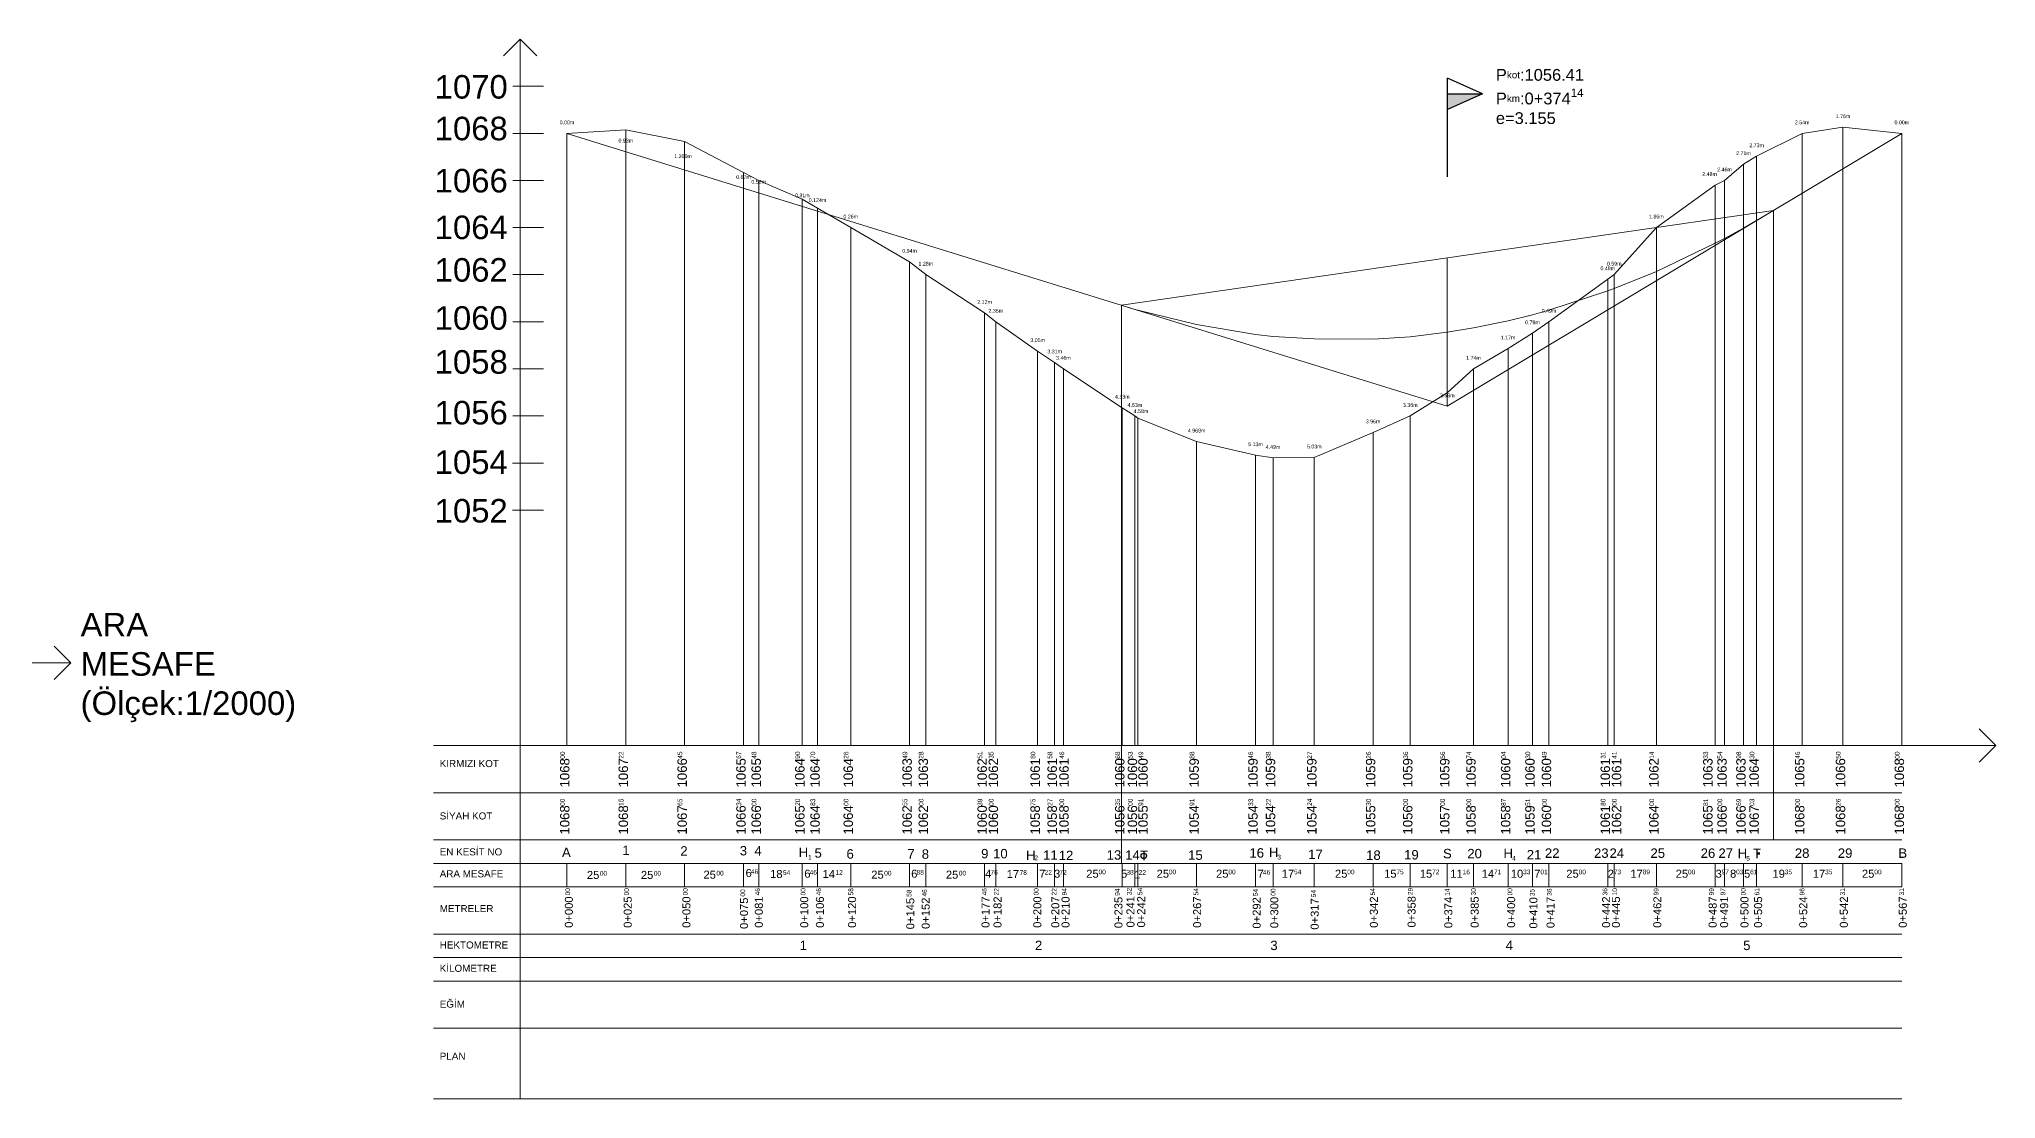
# Model space of a CAD drawing. Header units: millimetres. Extents: x 19067981 to 38137102, y 2652003 to 2652615.
# Drawn here: x 19068325.88 to 19068367.45, y 2652318.08 to 2652340.58 of the extents above; entities that cross this region are included whole.
import ezdxf

# ---------------------------------------------------------------- set-up
doc = ezdxf.new("R2010")
doc.units = ezdxf.units.MM
for name, color, linetype in [('boykesit', 7, 'Continuous'), ('dever', 130, 'Continuous'), ('düşey kurp', 92, 'Continuous')]:
    doc.layers.add(name, color=color, linetype=linetype)
doc.styles.get("Standard").update_dxf_attribs({"font": 'arial.ttf'})

msp = doc.modelspace()

# ---------------------------------------------------------------- hatches: boundary and pattern name
at = {"layer": 'boykesit'}
msp.add_hatch(color=3, dxfattribs=at).paths.add_polyline_path([(19068355.798, 2652339.417), (19068355.798, 2652339.086), (19068356.545, 2652339.417)])

# ---------------------------------------------------------------- linework, layer by layer
for p, q in [((19068355.798, 2652339.417), (19068355.798, 2652339.748)), ((19068356.545, 2652339.417), (19068355.798, 2652339.748)), ((19068355.798, 2652337.653), (19068355.798, 2652339.417)), ((19068355.798, 2652339.417), (19068356.545, 2652339.417)), ((19068356.545, 2652339.417), (19068355.798, 2652339.086))]:
    msp.add_line(p, q, dxfattribs=at)
at = {"layer": 'dever', "color": 5, "lineweight": 0, "ltscale": 0.2}
for p, q in [((19068337.091, 2652338.576), (19068338.341, 2652338.653)), ((19068338.341, 2652325.576), (19068338.341, 2652338.653)), ((19068362.365, 2652338.09), (19068363.333, 2652338.576)), ((19068363.333, 2652338.576), (19068364.2, 2652338.705)), ((19068363.333, 2652325.576), (19068363.333, 2652338.576)), ((19068364.2, 2652325.576), (19068364.2, 2652338.705)), ((19068364.2, 2652338.705), (19068365.45, 2652338.576)), ((19068365.45, 2652325.576), (19068365.45, 2652338.576)), ((19068361.683, 2652337.576), (19068362.085, 2652337.921)), ((19068362.085, 2652337.921), (19068362.365, 2652338.09)), ((19068362.085, 2652325.576), (19068362.085, 2652337.921)), ((19068362.365, 2652325.576), (19068362.365, 2652338.09)), ((19068362.365, 2652338.09), (19068362.365, 2652338.09)), ((19068361.485, 2652337.479), (19068361.683, 2652337.576)), ((19068361.683, 2652325.576), (19068361.683, 2652337.576)), ((19068360.235, 2652336.576), (19068361.485, 2652337.479)), ((19068361.485, 2652325.576), (19068361.485, 2652337.479)), ((19068359.34, 2652335.576), (19068360.235, 2652336.576)), ((19068360.235, 2652325.576), (19068360.235, 2652336.576)), ((19068357.953, 2652334.576), (19068359.203, 2652335.477)), ((19068359.203, 2652335.477), (19068359.34, 2652335.576)), ((19068359.203, 2652325.576), (19068359.203, 2652335.477)), ((19068359.34, 2652325.576), (19068359.34, 2652335.576)), ((19068357.086, 2652334.009), (19068357.603, 2652334.33)), ((19068357.603, 2652334.33), (19068357.953, 2652334.576)), ((19068357.603, 2652325.576), (19068357.603, 2652334.33)), ((19068357.953, 2652334.576), (19068357.953, 2652325.576)), ((19068356.35, 2652333.576), (19068357.086, 2652334.009)), ((19068357.086, 2652325.576), (19068357.086, 2652334.009)), ((19068355.792, 2652333.068), (19068356.35, 2652333.576)), ((19068356.35, 2652325.576), (19068356.35, 2652333.576)), ((19068355.006, 2652332.576), (19068355.792, 2652333.068)), ((19068355.792, 2652332.781), (19068355.792, 2652333.068)), ((19068349.157, 2652332.576), (19068349.218, 2652332.529)), ((19068349.218, 2652332.529), (19068350.468, 2652332.032)), ((19068354.218, 2652332.226), (19068355.006, 2652332.576)), ((19068355.006, 2652325.576), (19068355.006, 2652332.576))]:
    msp.add_line(p, q, dxfattribs=at)
at = {"layer": 'dever', "color": 1, "lineweight": 0, "ltscale": 0.2}
for p in [(19068337.091, 2652338.576), (19068365.45, 2652338.576)]:
    msp.add_line(p, (19068355.792, 2652332.781), dxfattribs=at)
at = {"layer": 'düşey kurp', "color": 3, "lineweight": 0, "ltscale": 0.2}
for p, q in [((19068336.096, 2652340.576), (19068335.743, 2652340.222)), ((19068336.096, 2652340.576), (19068336.45, 2652340.222)), ((19068336.096, 2652339.576), (19068336.596, 2652339.576)), ((19068336.096, 2652338.576), (19068336.596, 2652338.576)), ((19068336.096, 2652337.576), (19068336.596, 2652337.576)), ((19068336.096, 2652336.576), (19068336.596, 2652336.576)), ((19068336.096, 2652335.576), (19068336.596, 2652335.576)), ((19068336.096, 2652334.576), (19068336.596, 2652334.576)), ((19068336.096, 2652333.576), (19068336.596, 2652333.576)), ((19068336.096, 2652332.576), (19068336.596, 2652332.576)), ((19068336.096, 2652331.576), (19068336.596, 2652331.576)), ((19068336.096, 2652330.576), (19068336.596, 2652330.576)), ((19068326.551, 2652327.337), (19068326.198, 2652327.69)), ((19068326.551, 2652327.337), (19068326.198, 2652326.983)), ((19068367.448, 2652325.576), (19068367.094, 2652325.93)), ((19068367.448, 2652325.576), (19068367.094, 2652325.223))]:
    msp.add_line(p, q, dxfattribs=at)
at = {"layer": 'düşey kurp', "lineweight": 5, "ltscale": 5}
for p, q in [((19068336.096, 2652325.576), (19068336.096, 2652340.576)), ((19068336.096, 2652338.576), (19068335.942, 2652338.576)), ((19068336.096, 2652337.576), (19068335.942, 2652337.576)), ((19068336.096, 2652337.576), (19068335.942, 2652337.576)), ((19068336.096, 2652336.576), (19068335.942, 2652336.576)), ((19068336.096, 2652335.576), (19068335.942, 2652335.576)), ((19068336.096, 2652334.576), (19068335.942, 2652334.576)), ((19068336.096, 2652333.576), (19068335.942, 2652333.576)), ((19068336.096, 2652332.576), (19068335.942, 2652332.576)), ((19068336.096, 2652331.576), (19068335.936, 2652331.576)), ((19068336.096, 2652330.576), (19068335.936, 2652330.576)), ((19068296.2, 2652327.337), (19068326.551, 2652327.337)), ((19068336.096, 2652325.576), (19068334.254, 2652325.576)), ((19068336.096, 2652325.576), (19068367.448, 2652325.576)), ((19068336.096, 2652325.576), (19068337.096, 2652325.576)), ((19068336.096, 2652325.576), (19068336.096, 2652318.076)), ((19068337.096, 2652325.576), (19068346.196, 2652325.576)), ((19068337.096, 2652325.576), (19068352.196, 2652325.576)), ((19068337.096, 2652325.576), (19068352.196, 2652325.576)), ((19068334.254, 2652324.576), (19068365.45, 2652324.576)), ((19068334.254, 2652323.576), (19068365.45, 2652323.576)), ((19068334.254, 2652323.076), (19068365.45, 2652323.076)), ((19068337.091, 2652323.076), (19068337.091, 2652322.576)), ((19068338.341, 2652323.076), (19068338.341, 2652322.576)), ((19068339.591, 2652323.076), (19068339.591, 2652322.576)), ((19068340.841, 2652323.076), (19068340.841, 2652322.576)), ((19068341.164, 2652323.076), (19068341.164, 2652322.576)), ((19068342.091, 2652323.076), (19068342.091, 2652322.576)), ((19068342.414, 2652323.076), (19068342.414, 2652322.576)), ((19068343.12, 2652323.076), (19068343.12, 2652322.576)), ((19068344.37, 2652323.076), (19068344.37, 2652322.576)), ((19068344.714, 2652323.076), (19068344.714, 2652322.576)), ((19068345.964, 2652323.076), (19068345.964, 2652322.576)), ((19068346.202, 2652323.076), (19068346.202, 2652322.576)), ((19068347.091, 2652323.076), (19068347.091, 2652322.576)), ((19068347.452, 2652323.076), (19068347.452, 2652322.576)), ((19068347.638, 2652323.076), (19068347.638, 2652322.576)), ((19068348.888, 2652323.076), (19068348.888, 2652322.576)), ((19068349.157, 2652323.076), (19068349.157, 2652322.576)), ((19068349.218, 2652323.076), (19068349.218, 2652322.576)), ((19068350.468, 2652323.076), (19068350.468, 2652322.576)), ((19068351.718, 2652323.076), (19068351.718, 2652322.576)), ((19068352.091, 2652323.076), (19068352.091, 2652322.576)), ((19068352.968, 2652323.076), (19068352.968, 2652322.576)), ((19068354.218, 2652323.076), (19068354.218, 2652322.576)), ((19068355.006, 2652323.076), (19068355.006, 2652322.576)), ((19068355.792, 2652323.076), (19068355.792, 2652322.576)), ((19068356.35, 2652323.076), (19068356.35, 2652322.576)), ((19068357.086, 2652323.076), (19068357.086, 2652322.576)), ((19068357.603, 2652323.076), (19068357.603, 2652322.576)), ((19068357.953, 2652323.076), (19068357.953, 2652322.576)), ((19068359.203, 2652323.076), (19068359.203, 2652322.576)), ((19068359.34, 2652323.076), (19068359.34, 2652322.576)), ((19068360.235, 2652323.076), (19068360.235, 2652322.576)), ((19068361.485, 2652323.076), (19068361.485, 2652322.576)), ((19068361.683, 2652323.076), (19068361.683, 2652322.576)), ((19068362.085, 2652323.076), (19068362.085, 2652322.576)), ((19068362.365, 2652323.076), (19068362.365, 2652322.576)), ((19068363.333, 2652323.076), (19068363.333, 2652322.576)), ((19068364.2, 2652323.076), (19068364.2, 2652322.576)), ((19068365.45, 2652323.076), (19068365.45, 2652322.576)), ((19068334.254, 2652322.576), (19068365.45, 2652322.576)), ((19068334.254, 2652321.576), (19068365.45, 2652321.576)), ((19068334.254, 2652321.076), (19068365.45, 2652321.076)), ((19068334.254, 2652320.576), (19068365.45, 2652320.576)), ((19068334.254, 2652319.576), (19068365.45, 2652319.576)), ((19068334.254, 2652318.076), (19068365.45, 2652318.076))]:
    msp.add_line(p, q, dxfattribs=at)
at = {"layer": 'düşey kurp', "lineweight": 0, "ltscale": 0.2}
msp.add_line((19068336.096, 2652339.576), (19068335.941, 2652339.576), dxfattribs=at)
at = {"layer": 'düşey kurp', "color": 5, "lineweight": 0, "ltscale": 0.2}
for p, q in [((19068337.091, 2652325.576), (19068337.091, 2652338.576)), ((19068338.341, 2652338.653), (19068339.591, 2652338.402)), ((19068339.591, 2652337.962), (19068339.591, 2652338.402)), ((19068339.591, 2652338.402), (19068340.841, 2652337.748)), ((19068339.591, 2652325.576), (19068339.591, 2652337.962)), ((19068340.841, 2652337.655), (19068340.841, 2652337.748)), ((19068340.841, 2652337.748), (19068341.164, 2652337.576)), ((19068340.841, 2652325.576), (19068340.841, 2652337.655)), ((19068341.164, 2652325.576), (19068341.164, 2652337.576)), ((19068341.164, 2652337.576), (19068342.091, 2652337.18)), ((19068342.091, 2652325.576), (19068342.091, 2652337.18)), ((19068342.091, 2652337.18), (19068342.414, 2652336.989)), ((19068342.414, 2652325.576), (19068342.414, 2652336.989)), ((19068342.414, 2652336.989), (19068343.12, 2652336.576)), ((19068336.096, 2652336.576), (19068336.096, 2652336.576)), ((19068343.12, 2652325.576), (19068343.12, 2652336.576)), ((19068343.12, 2652336.576), (19068344.37, 2652335.849)), ((19068344.37, 2652325.576), (19068344.37, 2652335.849)), ((19068344.37, 2652335.849), (19068344.714, 2652335.576)), ((19068344.714, 2652325.576), (19068344.714, 2652335.576)), ((19068344.714, 2652335.576), (19068345.964, 2652334.765)), ((19068345.964, 2652325.576), (19068345.964, 2652334.765)), ((19068345.964, 2652334.765), (19068346.202, 2652334.576)), ((19068346.202, 2652325.576), (19068346.202, 2652334.576)), ((19068346.202, 2652334.576), (19068347.091, 2652333.952)), ((19068347.091, 2652325.576), (19068347.091, 2652333.952)), ((19068347.091, 2652333.952), (19068347.452, 2652333.712)), ((19068347.452, 2652325.576), (19068347.452, 2652333.712)), ((19068347.452, 2652333.712), (19068347.638, 2652333.576)), ((19068347.638, 2652325.576), (19068347.638, 2652333.576)), ((19068347.638, 2652333.576), (19068348.888, 2652332.751)), ((19068348.888, 2652325.576), (19068348.888, 2652332.751)), ((19068348.888, 2652332.751), (19068349.157, 2652332.576)), ((19068349.157, 2652325.576), (19068349.157, 2652332.576)), ((19068349.218, 2652325.576), (19068349.218, 2652332.529)), ((19068352.968, 2652331.694), (19068354.218, 2652332.226)), ((19068354.218, 2652325.576), (19068354.218, 2652332.226)), ((19068350.468, 2652325.576), (19068350.468, 2652332.032)), ((19068350.468, 2652332.032), (19068351.718, 2652331.742)), ((19068351.718, 2652325.576), (19068351.718, 2652331.742)), ((19068351.718, 2652331.742), (19068352.091, 2652331.684)), ((19068352.091, 2652331.684), (19068352.968, 2652331.694)), ((19068352.091, 2652325.576), (19068352.091, 2652331.684)), ((19068352.968, 2652325.576), (19068352.968, 2652331.694)), ((19068347.452, 2652323.076), (19068347.452, 2652323.076))]:
    msp.add_line(p, q, dxfattribs=at)
at = {"layer": 'düşey kurp', "color": 2, "lineweight": 0, "ltscale": 0.2}
for p, q in [((19068348.87, 2652334.926), (19068362.725, 2652336.941)), ((19068362.725, 2652336.941), (19068362.725, 2652323.576)), ((19068355.792, 2652335.933), (19068355.792, 2652332.781)), ((19068348.87, 2652334.926), (19068348.87, 2652323.076)), ((19068348.87, 2652334.926), (19068348.87, 2652334.916)), ((19068348.87, 2652334.926), (19068348.87, 2652334.918))]:
    msp.add_line(p, q, dxfattribs=at)
at = {"layer": 'düşey kurp', "color": 0, "lineweight": 0, "ltscale": 0.2}
for p, q in [((19068362.085, 2652336.566), (19068362.365, 2652336.726)), ((19068362.365, 2652336.726), (19068362.725, 2652336.941)), ((19068361.485, 2652336.241), (19068361.683, 2652336.346)), ((19068361.683, 2652336.346), (19068362.085, 2652336.566)), ((19068360.235, 2652335.646), (19068361.485, 2652336.241)), ((19068359.34, 2652335.281), (19068360.235, 2652335.646)), ((19068357.953, 2652334.821), (19068359.203, 2652335.231)), ((19068359.203, 2652335.231), (19068359.34, 2652335.281)), ((19068348.87, 2652334.926), (19068348.888, 2652334.918)), ((19068348.888, 2652334.918), (19068349.157, 2652334.839)), ((19068349.157, 2652334.839), (19068349.218, 2652334.821)), ((19068350.468, 2652334.516), (19068349.218, 2652334.821)), ((19068356.35, 2652334.446), (19068357.086, 2652334.596)), ((19068357.086, 2652334.596), (19068357.603, 2652334.726)), ((19068357.603, 2652334.726), (19068357.953, 2652334.821)), ((19068351.718, 2652334.306), (19068350.468, 2652334.516)), ((19068352.091, 2652334.266), (19068351.718, 2652334.306)), ((19068352.091, 2652334.266), (19068352.968, 2652334.211)), ((19068352.968, 2652334.211), (19068354.218, 2652334.206)), ((19068354.218, 2652334.206), (19068355.006, 2652334.256)), ((19068355.006, 2652334.256), (19068355.792, 2652334.356)), ((19068355.792, 2652334.356), (19068356.35, 2652334.446))]:
    msp.add_line(p, q, dxfattribs=at)
at = {"layer": 'düşey kurp', "lineweight": 50, "ltscale": 5}
msp.add_line((19068362.367, 2652323.288), (19068362.431, 2652323.288), dxfattribs=at)
at = {"layer": 'düşey kurp', "lineweight": 30, "ltscale": 5}
msp.add_circle((19068349.346, 2652323.235), 0.0581, dxfattribs=at)

# ---------------------------------------------------------------- texts
at = {"layer": 'boykesit', "insert": (19068356.826, 2652339.943), "char_height": 0.25, "attachment_point": 1}
msp.add_mtext_dynamic_manual_height_columns('\\A1;P{\\H0.6x;kot}:1056.41\\PP{\\H0.6x;km}:0+374{\\H0.7x;\\S14^ ;\\H0.85714x;\\P}e=3.155', width=0.25, gutter_width=12.5, heights=[0], dxfattribs=at)
at = {"layer": 'düşey kurp', "lineweight": 5, "ltscale": 5, "attachment_point": 1}
for s, width, insert, char_height in [('1070', 1.52225, (19068334.28, 2652339.814), 0.5), ('1068', 1.52225, (19068334.28, 2652338.929), 0.5), ('1066', 1.52225, (19068334.28, 2652337.822), 0.5), ('1064', 1.52225, (19068334.28, 2652336.83), 0.5), ('1062', 1.52225, (19068334.28, 2652335.927), 0.5), ('1060', 1.52225, (19068334.28, 2652334.906), 0.5), ('1058', 1.52225, (19068334.28, 2652333.973), 0.5), ('1056', 1.52225, (19068334.28, 2652332.895), 0.5), ('1054', 1.52225, (19068334.28, 2652331.845), 0.5), ('1052', 1.52225, (19068334.28, 2652330.813), 0.5), ('ARA MESAFE\\P(Ölçek:1/2000)', 1.52225, (19068326.758, 2652328.394), 0.5), ('KIRMIZI KOT', 1.52817, (19068334.388, 2652325.27), 0.15), ('SİYAH KOT', 1.52817, (19068334.388, 2652324.158), 0.15), ('EN KESİT NO', 1.52817, (19068334.388, 2652323.395), 0.15), ('A', 0.18165, (19068336.985, 2652323.41), 0.2), ('1', 0.2, (19068338.267, 2652323.454), 0.2), ('2', 0.18165, (19068339.499, 2652323.44), 0.2), ('3', 0.18165, (19068340.762, 2652323.445), 0.2), ('4', 0.18165, (19068341.074, 2652323.442), 0.2), ('H', 0.18165, (19068342.015, 2652323.41), 0.2), ('5', 0.18165, (19068342.35, 2652323.396), 0.2), ('6', 0.18165, (19068343.03, 2652323.376), 0.2), ('7', 0.18165, (19068344.322, 2652323.378), 0.2), ('8', 0.18165, (19068344.628, 2652323.374), 0.2), ('9', 0.18165, (19068345.89, 2652323.383), 0.2), ('10', 0.18165, (19068346.143, 2652323.383), 0.2), ('16', 0.18165, (19068351.589, 2652323.398), 0.2), ('H', 0.18165, (19068352.005, 2652323.41), 0.2), ('17', 0.18165, (19068352.838, 2652323.368), 0.2), ('19', 0.18165, (19068354.876, 2652323.359), 0.2), ('S', 0.18165, (19068355.702, 2652323.383), 0.2), ('20', 0.18165, (19068356.218, 2652323.383), 0.2), ('H', 0.18165, (19068356.988, 2652323.387), 0.2), ('21', 0.18165, (19068357.482, 2652323.36), 0.2), ('22', 0.18165, (19068357.867, 2652323.393), 0.2), ('23', 0.18165, (19068358.91, 2652323.393), 0.2), ('24', 0.18165, (19068359.24, 2652323.393), 0.2), ('25', 0.18165, (19068360.11, 2652323.393), 0.2), ('26', 0.18165, (19068361.176, 2652323.393), 0.2), ('27', 0.18165, (19068361.554, 2652323.393), 0.2), ('H', 0.18165, (19068361.962, 2652323.386), 0.2), ('T', 0.18165, (19068362.286, 2652323.386), 0.2), ('28', 0.18165, (19068363.177, 2652323.393), 0.2), ('29', 0.18165, (19068364.09, 2652323.393), 0.2), ('B', 0.18165, (19068365.377, 2652323.393), 0.2), ('6', 0.40457, (19068340.885, 2652322.956), 0.17), ('46', 0.17909, (19068340.999, 2652322.95), 0.1), ('6', 0.40457, (19068342.133, 2652322.941), 0.17), ('1', 0.08194, (19068342.215, 2652323.254), 0.1), ('6', 0.40457, (19068344.404, 2652322.941), 0.17), ('H', 0.18165, (19068346.845, 2652323.345), 0.2), ('2', 0.08194, (19068347.021, 2652323.242), 0.1), ('11', 0.18165, (19068347.206, 2652323.351), 0.2), ('3', 0.40457, (19068347.439, 2652322.941), 0.17), ('12', 0.18165, (19068347.538, 2652323.345), 0.2), ('25', 0.40457, (19068348.123, 2652322.941), 0.17), ('00', 0.17909, (19068348.384, 2652322.944), 0.1), ('13', 0.18165, (19068348.557, 2652323.354), 0.2), ('14', 0.18165, (19068348.95, 2652323.351), 0.2), ('T', 0.18165, (19068349.266, 2652323.343), 0.2), ('25', 0.40457, (19068349.618, 2652322.941), 0.17), ('00', 0.17909, (19068349.879, 2652322.944), 0.1), ('15', 0.18165, (19068350.287, 2652323.351), 0.2), ('25', 0.40457, (19068350.881, 2652322.941), 0.17), ('00', 0.17909, (19068351.143, 2652322.944), 0.1), ('3', 0.08194, (19068352.183, 2652323.259), 0.1), ('54', 0.17909, (19068352.538, 2652322.944), 0.1), ('25', 0.40457, (19068353.407, 2652322.941), 0.17), ('00', 0.17909, (19068353.668, 2652322.944), 0.1), ('18', 0.18165, (19068354.069, 2652323.35), 0.2), ('75', 0.17909, (19068354.712, 2652322.944), 0.1), ('72', 0.17909, (19068355.471, 2652322.944), 0.1), ('16', 0.17909, (19068356.118, 2652322.944), 0.1), ('71', 0.17909, (19068356.786, 2652322.944), 0.1), ('10', 0.40457, (19068357.143, 2652322.941), 0.17), ('4', 0.08194, (19068357.171, 2652323.232), 0.1), ('33', 0.17909, (19068357.404, 2652322.944), 0.1), ('01', 0.17909, (19068357.771, 2652322.944), 0.1), ('25', 0.40457, (19068358.322, 2652322.941), 0.17), ('00', 0.17909, (19068358.584, 2652322.944), 0.1), ('2', 0.40457, (19068359.202, 2652322.941), 0.17), ('73', 0.17909, (19068359.33, 2652322.944), 0.1), ('89', 0.17909, (19068359.945, 2652322.944), 0.1), ('25', 0.40457, (19068360.646, 2652322.941), 0.17), ('00', 0.17909, (19068360.907, 2652322.944), 0.1), ('3', 0.40457, (19068361.493, 2652322.941), 0.17), ('97', 0.17909, (19068361.621, 2652322.944), 0.1), ('8', 0.40457, (19068361.801, 2652322.941), 0.17), ('03', 0.17909, (19068361.929, 2652322.944), 0.1), ('5', 0.08194, (19068362.145, 2652323.232), 0.1), ('61', 0.17909, (19068362.227, 2652322.944), 0.1), ('19', 0.40457, (19068362.702, 2652322.941), 0.17), ('35', 0.17909, (19068362.963, 2652322.944), 0.1), ('35', 0.17909, (19068363.82, 2652322.944), 0.1), ('25', 0.40457, (19068364.603, 2652322.941), 0.17), ('00', 0.17909, (19068364.865, 2652322.944), 0.1), ('ARA MESAFE', 1.52817, (19068334.388, 2652322.93), 0.15), ('25', 0.40457, (19068337.515, 2652322.916), 0.17), ('00', 0.17909, (19068337.789, 2652322.913), 0.1), ('25', 0.40457, (19068338.662, 2652322.916), 0.17), ('00', 0.17909, (19068338.936, 2652322.913), 0.1), ('25', 0.40457, (19068339.991, 2652322.921), 0.17), ('00', 0.17909, (19068340.265, 2652322.918), 0.1), ('18', 0.40457, (19068341.407, 2652322.935), 0.17), ('54', 0.17909, (19068341.681, 2652322.932), 0.1), ('46', 0.17909, (19068342.247, 2652322.936), 0.1), ('14', 0.40457, (19068342.521, 2652322.935), 0.17), ('12', 0.17909, (19068342.795, 2652322.932), 0.1), ('25', 0.40457, (19068343.556, 2652322.921), 0.17), ('00', 0.17909, (19068343.83, 2652322.918), 0.1), ('88', 0.17909, (19068344.518, 2652322.936), 0.1), ('25', 0.40457, (19068345.141, 2652322.921), 0.17), ('00', 0.17909, (19068345.414, 2652322.918), 0.1), ('4', 0.40457, (19068345.975, 2652322.941), 0.17), ('76', 0.17909, (19068346.089, 2652322.936), 0.1), ('17', 0.40457, (19068346.433, 2652322.935), 0.17), ('78', 0.17909, (19068346.707, 2652322.932), 0.1), ('7', 0.40457, (19068347.124, 2652322.941), 0.17), ('22', 0.17909, (19068347.238, 2652322.936), 0.1), ('72', 0.17909, (19068347.553, 2652322.936), 0.1), ('5', 0.40457, (19068348.863, 2652322.941), 0.17), ('38', 0.17909, (19068348.977, 2652322.936), 0.1), ('1', 0.40457, (19068349.146, 2652322.925), 0.17), ('22', 0.17909, (19068349.237, 2652322.932), 0.1), ('7', 0.40457, (19068351.763, 2652322.941), 0.17), ('46', 0.17909, (19068351.877, 2652322.936), 0.1), ('17', 0.40457, (19068352.276, 2652322.941), 0.17), ('15', 0.40457, (19068354.451, 2652322.941), 0.17), ('15', 0.40457, (19068355.209, 2652322.941), 0.17), ('11', 0.40457, (19068355.857, 2652322.941), 0.17), ('14', 0.40457, (19068356.525, 2652322.941), 0.17), ('7', 0.40457, (19068357.64, 2652322.941), 0.17), ('17', 0.40457, (19068359.683, 2652322.941), 0.17), ('5', 0.40457, (19068362.099, 2652322.941), 0.17), ('17', 0.40457, (19068363.559, 2652322.941), 0.17), ('METRELER', 1.52817, (19068334.388, 2652322.19), 0.15), ('HEKTOMETRE', 1.52817, (19068334.388, 2652321.418), 0.15), ('1', 0.44233, (19068342.034, 2652321.435), 0.2), ('2', 0.44233, (19068347.034, 2652321.435), 0.2), ('3', 0.44233, (19068352.034, 2652321.435), 0.2), ('4', 0.44233, (19068357.034, 2652321.435), 0.2), ('5', 0.44233, (19068362.079, 2652321.435), 0.2), ('KİLOMETRE', 1.52817, (19068334.388, 2652320.923), 0.15), ('EĞİM', 1.52817, (19068334.388, 2652320.162), 0.15), ('PLAN', 1.52817, (19068334.388, 2652319.057), 0.15)]:
    msp.add_mtext_dynamic_manual_height_columns(s, width=width, gutter_width=12.5, heights=[0], dxfattribs=dict(at, insert=insert, char_height=char_height))
at = {"layer": 'düşey kurp', "color": 2, "lineweight": 0, "ltscale": 0.2, "char_height": 0.08, "attachment_point": 5}
for s, insert in [('\\A1;0.00m', (19068337.091, 2652338.808)), ('\\A1;2.54m', (19068363.333, 2652338.808)), ('\\A1;1.76m', (19068364.2, 2652338.938)), ('\\A1;0.00m', (19068365.45, 2652338.808)), ('\\A1;0.93m', (19068338.341, 2652338.421)), ('\\A1;2.73m', (19068362.365, 2652338.322)), ('\\A1;1.200m', (19068339.557, 2652338.089)), ('\\A1;2.71m', (19068362.085, 2652338.153)), ('\\A1;0.67m', (19068340.841, 2652337.646)), ('\\A1;0.52m', (19068341.164, 2652337.546)), ('\\A1;2.48m', (19068361.366, 2652337.711)), ('\\A1;2.46m', (19068361.683, 2652337.808)), ('\\A1;0.31m', (19068342.091, 2652337.259)), ('\\A1;0.124m', (19068342.414, 2652337.159)), ('\\A1;0.26m', (19068343.12, 2652336.808)), ('\\A1;1.86m', (19068360.235, 2652336.808)), ('\\A1;0.94m', (19068344.37, 2652336.081)), ('\\A1;1.28m', (19068344.714, 2652335.808)), ('\\A1;0.59m', (19068359.34, 2652335.808)), ('\\A1;0.49m', (19068359.203, 2652335.71)), ('\\A1;2.12m', (19068345.964, 2652334.997)), ('\\A1;2.35m', (19068346.202, 2652334.808)), ('\\A1;0.79m', (19068357.603, 2652334.563)), ('\\A1;0.49m', (19068357.953, 2652334.808)), ('\\A1;3.05m', (19068347.091, 2652334.184)), ('\\A1;1.17m', (19068357.086, 2652334.242)), ('\\A1;3.31m', (19068347.452, 2652333.944)), ('\\A1;3.46m', (19068347.638, 2652333.808)), ('\\A1;1.74m', (19068356.35, 2652333.808)), ('\\A1;4.33m', (19068348.888, 2652332.983)), ('\\A1;2.58m', (19068355.792, 2652333.013)), ('\\A1;4.63m', (19068349.157, 2652332.808)), ('\\A1;4.58m', (19068349.285, 2652332.676)), ('\\A1;3.36m', (19068355.006, 2652332.808)), ('\\A1;4.968m', (19068350.468, 2652332.264)), ('\\A1;3.96m', (19068354.218, 2652332.459)), ('\\A1;5.13m', (19068351.718, 2652331.974)), ('\\A1;4.49m', (19068352.091, 2652331.916)), ('\\A1;5.03m', (19068352.968, 2652331.927))]:
    msp.add_mtext(s, dxfattribs=dict(at, insert=insert))
at = {"layer": 'düşey kurp', "lineweight": 5, "ltscale": 5, "attachment_point": 1, "rotation": 90}
for s, width, heights, insert, char_height in [('00', 0.1658, [0], (19068336.947, 2652325.296), 0.1), ('22', 0.1658, [0], (19068338.192, 2652325.296), 0.1), ('45', 0.1658, [0], (19068339.442, 2652325.296), 0.1), ('67', 0.1658, [0], (19068340.692, 2652325.296), 0.1), ('48', 0.1658, [0], (19068341.015, 2652325.296), 0.1), ('90', 0.1658, [0], (19068341.942, 2652325.296), 0.1), ('70', 0.1658, [0], (19068342.265, 2652325.296), 0.1), ('26', 0.1658, [0], (19068342.971, 2652325.296), 0.1), ('49', 0.1658, [0], (19068344.221, 2652325.296), 0.1), ('28', 0.1658, [0], (19068344.565, 2652325.296), 0.1), ('51', 0.1658, [0], (19068345.815, 2652325.296), 0.1), ('35', 0.1658, [0], (19068346.053, 2652325.296), 0.1), ('80', 0.1658, [0], (19068346.942, 2652325.296), 0.1), ('58', 0.1658, [0], (19068347.303, 2652325.296), 0.1), ('46', 0.1658, [0], (19068347.554, 2652325.296), 0.1), ('68', 0.1658, [0], (19068348.739, 2652325.296), 0.1), ('53', 0.1658, [0], (19068349.008, 2652325.296), 0.1), ('49', 0.1658, [0], (19068349.233, 2652325.296), 0.1), ('88', 0.1658, [0], (19068350.319, 2652325.296), 0.1), ('46', 0.1658, [0], (19068351.569, 2652325.296), 0.1), ('38', 0.1658, [0], (19068351.942, 2652325.296), 0.1), ('27', 0.1658, [0], (19068352.819, 2652325.296), 0.1), ('26', 0.1658, [0], (19068354.069, 2652325.296), 0.1), ('36', 0.1658, [0], (19068354.857, 2652325.296), 0.1), ('56', 0.1658, [0.102], (19068355.643, 2652325.296), 0.1), ('74', 0.1658, [0], (19068356.201, 2652325.296), 0.1), ('04', 0.1658, [0], (19068356.937, 2652325.296), 0.1), ('30', 0.1658, [0], (19068357.454, 2652325.296), 0.1), ('49', 0.1658, [0], (19068357.804, 2652325.296), 0.1), ('31', 0.1658, [0], (19068359.054, 2652325.296), 0.1), ('41', 0.1658, [0], (19068359.293, 2652325.296), 0.1), ('14', 0.1658, [0], (19068360.086, 2652325.296), 0.1), ('33', 0.1658, [0], (19068361.233, 2652325.296), 0.1), ('54', 0.1658, [0], (19068361.534, 2652325.296), 0.1), ('98', 0.1658, [0], (19068361.936, 2652325.296), 0.1), ('30', 0.1658, [0], (19068362.216, 2652325.296), 0.1), ('46', 0.1658, [0], (19068363.184, 2652325.296), 0.1), ('50', 0.1658, [0], (19068364.051, 2652325.296), 0.1), ('00', 0.1658, [0], (19068365.301, 2652325.296), 0.1), ('\\pt0;1068', 0.35648, [0.672], (19068336.943, 2652324.688), 0.2), ('\\pt0;1067', 0.35648, [0.672], (19068338.188, 2652324.688), 0.2), ('\\pt0;1066', 0.35648, [0.672], (19068339.438, 2652324.688), 0.2), ('\\pt0;1065', 0.35648, [0.672], (19068340.688, 2652324.688), 0.2), ('\\pt0;1065', 0.35648, [0.672], (19068341.011, 2652324.688), 0.2), ('\\pt0;1064', 0.35648, [0.672], (19068341.938, 2652324.688), 0.2), ('\\pt0;1064', 0.35648, [0.672], (19068342.261, 2652324.688), 0.2), ('\\pt0;1064', 0.35648, [0.672], (19068342.967, 2652324.688), 0.2), ('\\pt0;1063', 0.35648, [0.672], (19068344.217, 2652324.688), 0.2), ('\\pt0;1063', 0.35648, [0.672], (19068344.561, 2652324.688), 0.2), ('\\pt0;1062', 0.35648, [0.672], (19068345.811, 2652324.688), 0.2), ('\\pt0;1062', 0.35648, [0.672], (19068346.049, 2652324.688), 0.2), ('\\pt0;1061', 0.35648, [0.672], (19068346.938, 2652324.688), 0.2), ('\\pt0;1061', 0.35648, [0.672], (19068347.299, 2652324.688), 0.2), ('\\pt0;1061', 0.35648, [0.672], (19068347.55, 2652324.688), 0.2), ('\\pt0;1060', 0.35648, [0.672], (19068348.735, 2652324.688), 0.2), ('\\pt0;1060', 0.35648, [0.672], (19068349.004, 2652324.688), 0.2), ('\\pt0;1060', 0.35648, [0.672], (19068349.229, 2652324.688), 0.2), ('\\pt0;1059', 0.35648, [0.672], (19068350.315, 2652324.688), 0.2), ('\\pt0;1059', 0.35648, [0.672], (19068351.565, 2652324.688), 0.2), ('\\pt0;1059', 0.35648, [0.672], (19068351.938, 2652324.688), 0.2), ('\\pt0;1059', 0.35648, [0.672], (19068352.815, 2652324.688), 0.2), ('\\pt0;1059', 0.35648, [0.672], (19068354.065, 2652324.688), 0.2), ('\\pt0;1059', 0.35648, [0.672], (19068354.853, 2652324.688), 0.2), ('\\pt0;1059', 0.35648, [0.672], (19068355.639, 2652324.688), 0.2), ('\\pt0;1059', 0.35648, [0.672], (19068356.197, 2652324.688), 0.2), ('\\pt0;1060', 0.35648, [0.672], (19068356.933, 2652324.688), 0.2), ('\\pt0;1060', 0.35648, [0.672], (19068357.45, 2652324.688), 0.2), ('\\pt0;1060', 0.35648, [0.672], (19068357.8, 2652324.688), 0.2), ('\\pt0;1061', 0.35648, [0.672], (19068359.05, 2652324.688), 0.2), ('\\pt0;1061', 0.35648, [0.672], (19068359.289, 2652324.688), 0.2), ('\\pt0;1062', 0.35648, [0.672], (19068360.082, 2652324.688), 0.2), ('\\pt0;1063', 0.35648, [0.672], (19068361.229, 2652324.688), 0.2), ('\\pt0;1063', 0.35648, [0.672], (19068361.53, 2652324.688), 0.2), ('\\pt0;1063', 0.35648, [0.672], (19068361.932, 2652324.688), 0.2), ('\\pt0;1064', 0.35648, [0.672], (19068362.212, 2652324.688), 0.2), ('\\pt0;1065', 0.35648, [0.672], (19068363.18, 2652324.688), 0.2), ('\\pt0;1066', 0.35648, [0.672], (19068364.047, 2652324.688), 0.2), ('\\pt0;1068', 0.35648, [0.672], (19068365.297, 2652324.688), 0.2), ('\\pt0;1068', 0.35648, [0.672], (19068336.943, 2652323.688), 0.2), ('00', 0.1658, [0], (19068336.947, 2652324.296), 0.1), ('\\pt0;1068', 0.35648, [0.672], (19068338.188, 2652323.688), 0.2), ('15', 0.1658, [0], (19068338.192, 2652324.296), 0.1), ('\\pt0;1067', 0.35648, [0.672], (19068339.438, 2652323.688), 0.2), ('65', 0.1658, [0], (19068339.442, 2652324.296), 0.1), ('\\pt0;1066', 0.35648, [0.672], (19068340.688, 2652323.688), 0.2), ('34', 0.1658, [0], (19068340.692, 2652324.296), 0.1), ('\\pt0;1066', 0.35648, [0.672], (19068341.011, 2652323.688), 0.2), ('00', 0.1658, [0], (19068341.015, 2652324.296), 0.1), ('\\pt0;1065', 0.35648, [0.672], (19068341.938, 2652323.688), 0.2), ('20', 0.1658, [0], (19068341.942, 2652324.296), 0.1), ('\\pt0;1064', 0.35648, [0.672], (19068342.261, 2652323.688), 0.2), ('83', 0.1658, [0], (19068342.265, 2652324.296), 0.1), ('\\pt0;1064', 0.35648, [0.672], (19068342.967, 2652323.688), 0.2), ('00', 0.1658, [0], (19068342.971, 2652324.296), 0.1), ('\\pt0;1062', 0.35648, [0.672], (19068344.217, 2652323.688), 0.2), ('55', 0.1658, [0], (19068344.221, 2652324.296), 0.1), ('\\pt0;1062', 0.35648, [0.672], (19068344.561, 2652323.688), 0.2), ('00', 0.1658, [0], (19068344.565, 2652324.296), 0.1), ('\\pt0;1060', 0.35648, [0.672], (19068345.811, 2652323.688), 0.2), ('39', 0.1658, [0], (19068345.815, 2652324.296), 0.1), ('\\pt0;1060', 0.35648, [0.672], (19068346.049, 2652323.688), 0.2), ('00', 0.1658, [0], (19068346.053, 2652324.296), 0.1), ('\\pt0;1058', 0.35648, [0.672], (19068346.938, 2652323.688), 0.2), ('75', 0.1658, [0], (19068346.942, 2652324.296), 0.1), ('\\pt0;1058', 0.35648, [0.672], (19068347.299, 2652323.688), 0.2), ('27', 0.1658, [0], (19068347.303, 2652324.296), 0.1), ('\\pt0;1058', 0.35648, [0.672], (19068347.55, 2652323.688), 0.2), ('00', 0.1658, [0], (19068347.554, 2652324.296), 0.1), ('\\pt0;1056', 0.35648, [0.672], (19068348.735, 2652323.688), 0.2), ('35', 0.1658, [0], (19068348.739, 2652324.296), 0.1), ('\\pt0;1056', 0.35648, [0.672], (19068349.004, 2652323.688), 0.2), ('00', 0.1658, [0], (19068349.008, 2652324.296), 0.1), ('\\pt0;1055', 0.35648, [0.672], (19068349.229, 2652323.688), 0.2), ('91', 0.1658, [0], (19068349.233, 2652324.296), 0.1), ('\\pt0;1054', 0.35648, [0.672], (19068350.315, 2652323.688), 0.2), ('91', 0.1658, [0], (19068350.319, 2652324.296), 0.1), ('\\pt0;1054', 0.35648, [0.672], (19068351.565, 2652323.688), 0.2), ('33', 0.1658, [0], (19068351.569, 2652324.296), 0.1), ('\\pt0;1054', 0.35648, [0.672], (19068351.938, 2652323.688), 0.2), ('22', 0.1658, [0], (19068351.942, 2652324.296), 0.1), ('\\pt0;1054', 0.35648, [0.672], (19068352.815, 2652323.688), 0.2), ('24', 0.1658, [0], (19068352.819, 2652324.296), 0.1), ('\\pt0;1055', 0.35648, [0.672], (19068354.065, 2652323.688), 0.2), ('30', 0.1658, [0], (19068354.069, 2652324.296), 0.1), ('\\pt0;1056', 0.35648, [0.672], (19068354.853, 2652323.688), 0.2), ('00', 0.1658, [0], (19068354.857, 2652324.296), 0.1), ('\\pt0;1057', 0.35648, [0.672], (19068355.639, 2652323.688), 0.2), ('00', 0.1658, [0], (19068355.643, 2652324.296), 0.1), ('\\pt0;1058', 0.35648, [0.672], (19068356.197, 2652323.688), 0.2), ('00', 0.1658, [0], (19068356.201, 2652324.296), 0.1), ('\\pt0;1058', 0.35648, [0.672], (19068356.933, 2652323.688), 0.2), ('87', 0.1, [0], (19068356.937, 2652324.296), 0.1), ('\\pt0;1059', 0.35648, [0.672], (19068357.45, 2652323.688), 0.2), ('51', 0.1658, [0], (19068357.454, 2652324.296), 0.1), ('\\pt0;1060', 0.35648, [0.672], (19068357.8, 2652323.688), 0.2), ('00', 0.1658, [0], (19068357.804, 2652324.296), 0.1), ('\\pt0;1061', 0.35648, [0.672], (19068359.05, 2652323.688), 0.2), ('80', 0.1658, [0], (19068359.054, 2652324.296), 0.1), ('\\pt0;1062', 0.35648, [0.672], (19068359.289, 2652323.688), 0.2), ('00', 0.1658, [0], (19068359.293, 2652324.296), 0.1), ('\\pt0;1064', 0.35648, [0.672], (19068360.082, 2652323.688), 0.2), ('00', 0.1658, [0], (19068360.086, 2652324.296), 0.1), ('\\pt0;1065', 0.35648, [0.672], (19068361.229, 2652323.688), 0.2), ('81', 0.1658, [0], (19068361.233, 2652324.296), 0.1), ('\\pt0;1066', 0.35648, [0.672], (19068361.53, 2652323.688), 0.2), ('00', 0.1658, [0], (19068361.534, 2652324.296), 0.1), ('\\pt0;1066', 0.35648, [0.672], (19068361.932, 2652323.688), 0.2), ('69', 0.1658, [0], (19068361.936, 2652324.296), 0.1), ('\\pt0;1067', 0.35648, [0.672], (19068362.212, 2652323.688), 0.2), ('03', 0.1658, [0], (19068362.216, 2652324.296), 0.1), ('\\pt0;1068', 0.35648, [0.672], (19068363.18, 2652323.688), 0.2), ('00', 0.1658, [0], (19068363.184, 2652324.296), 0.1), ('\\pt0;1068', 0.35648, [0.672], (19068364.047, 2652323.688), 0.2), ('26', 0.1658, [0], (19068364.051, 2652324.296), 0.1), ('\\pt0;1068', 0.35648, [0.672], (19068365.297, 2652323.688), 0.2), ('00', 0.1658, [0], (19068365.301, 2652324.296), 0.1), ('00', 0.1658, [0], (19068337.056, 2652322.395), 0.1), ('00', 0.1658, [0], (19068338.307, 2652322.395), 0.1), ('00', 0.1658, [0], (19068339.554, 2652322.395), 0.1), ('46', 0.1658, [0], (19068341.092, 2652322.395), 0.1), ('00', 0.1658, [0], (19068342.057, 2652322.395), 0.1), ('46', 0.1658, [0], (19068342.39, 2652322.395), 0.1), ('58', 0.1658, [0], (19068343.072, 2652322.395), 0.1), ('46', 0.1658, [0], (19068345.908, 2652322.395), 0.1), ('22', 0.1658, [0], (19068346.163, 2652322.395), 0.1), ('00', 0.1658, [0], (19068347.009, 2652322.395), 0.1), ('22', 0.1658, [0], (19068347.391, 2652322.395), 0.1), ('94', 0.1658, [0], (19068347.608, 2652322.395), 0.1), ('94', 0.1658, [0], (19068348.732, 2652322.387), 0.1), ('32', 0.1658, [0], (19068348.988, 2652322.402), 0.1), ('54', 0.1658, [0], (19068349.215, 2652322.402), 0.1), ('54', 0.1658, [0], (19068350.404, 2652322.395), 0.1), ('54', 0.1658, [0], (19068351.669, 2652322.379), 0.1), ('00', 0.1658, [0], (19068352.043, 2652322.387), 0.1), ('54', 0.1658, [0], (19068354.158, 2652322.395), 0.1), ('29', 0.1658, [0], (19068354.96, 2652322.402), 0.1), ('14', 0.1658, [0], (19068355.741, 2652322.387), 0.1), ('30', 0.1658, [0], (19068356.3, 2652322.395), 0.1), ('00', 0.1658, [0], (19068357.075, 2652322.395), 0.1), ('35', 0.1658, [0], (19068357.548, 2652322.379), 0.1), ('36', 0.1658, [0], (19068357.912, 2652322.387), 0.1), ('36', 0.1658, [0], (19068359.093, 2652322.395), 0.1), ('10', 0.1658, [0], (19068359.301, 2652322.395), 0.1), ('99', 0.1658, [0], (19068360.18, 2652322.395), 0.1), ('99', 0.1658, [0], (19068361.356, 2652322.395), 0.1), ('97', 0.1658, [0], (19068361.6, 2652322.395), 0.1), ('00', 0.1658, [0], (19068362.032, 2652322.395), 0.1), ('61', 0.1658, [0], (19068362.322, 2652322.395), 0.1), ('96', 0.1658, [0], (19068363.28, 2652322.395), 0.1), ('31', 0.1658, [0], (19068364.143, 2652322.395), 0.1), ('31', 0.1658, [0], (19068365.395, 2652322.395), 0.1), ('\\pt0;0+000', 0.35648, [0.672], (19068337.046, 2652321.707), 0.17), ('\\pt0;0+025', 0.35648, [0.672], (19068338.297, 2652321.707), 0.17), ('\\pt0;0+050', 0.35648, [0.672], (19068339.544, 2652321.707), 0.17), ('\\pt0;0+075', 0.35648, [0.672], (19068340.767, 2652321.683), 0.17), ('00', 0.1658, [0], (19068340.777, 2652322.371), 0.1), ('\\pt0;0+081', 0.35648, [0.672], (19068341.082, 2652321.707), 0.17), ('\\pt0;0+100', 0.35648, [0.672], (19068342.047, 2652321.707), 0.17), ('\\pt0;0+106', 0.35648, [0.672], (19068342.38, 2652321.707), 0.17), ('\\pt0;0+120', 0.35648, [0.672], (19068343.063, 2652321.707), 0.17), ('\\pt0;0+145', 0.35648, [0.672], (19068344.3, 2652321.676), 0.17), ('58', 0.1658, [0], (19068344.31, 2652322.364), 0.1), ('\\pt0;0+152', 0.35648, [0.672], (19068344.626, 2652321.683), 0.17), ('46', 0.1658, [0], (19068344.636, 2652322.371), 0.1), ('\\pt0;0+177', 0.35648, [0.672], (19068345.898, 2652321.707), 0.17), ('\\pt0;0+182', 0.35648, [0.672], (19068346.153, 2652321.707), 0.17), ('\\pt0;0+200', 0.35648, [0.672], (19068346.999, 2652321.707), 0.17), ('\\pt0;0+207', 0.35648, [0.672], (19068347.381, 2652321.707), 0.17), ('\\pt0;0+210', 0.35648, [0.672], (19068347.598, 2652321.707), 0.17), ('\\pt0;0+235', 0.35648, [0.672], (19068348.722, 2652321.699), 0.17), ('\\pt0;0+241', 0.35648, [0.672], (19068348.978, 2652321.714), 0.17), ('\\pt0;0+242', 0.35648, [0.672], (19068349.205, 2652321.714), 0.17), ('\\pt0;0+267', 0.35648, [0.672], (19068350.394, 2652321.707), 0.17), ('\\pt0;0+292', 0.35648, [0.672], (19068351.659, 2652321.691), 0.17), ('\\pt0;0+300', 0.35648, [0.672], (19068352.033, 2652321.699), 0.17), ('\\pt0;0+317', 0.35648, [0.672], (19068352.891, 2652321.668), 0.17), ('54', 0.1658, [0], (19068352.901, 2652322.356), 0.1), ('\\pt0;0+342', 0.35648, [0.672], (19068354.148, 2652321.707), 0.17), ('\\pt0;0+358', 0.35648, [0.672], (19068354.95, 2652321.714), 0.17), ('\\pt0;0+374', 0.35648, [0.672], (19068355.731, 2652321.699), 0.17), ('\\pt0;0+385', 0.35648, [0.672], (19068356.29, 2652321.707), 0.17), ('\\pt0;0+400', 0.35648, [0.672], (19068357.065, 2652321.707), 0.17), ('\\pt0;0+410', 0.35648, [0.672], (19068357.538, 2652321.691), 0.17), ('\\pt0;0+417', 0.35648, [0.672], (19068357.902, 2652321.699), 0.17), ('\\pt0;0+442', 0.35648, [0.672], (19068359.083, 2652321.707), 0.17), ('\\pt0;0+445', 0.35648, [0.672], (19068359.291, 2652321.707), 0.17), ('\\pt0;0+462', 0.35648, [0.672], (19068360.17, 2652321.707), 0.17), ('\\pt0;0+487', 0.35648, [0.672], (19068361.346, 2652321.707), 0.17), ('\\pt0;0+491', 0.35648, [0.672], (19068361.59, 2652321.707), 0.17), ('\\pt0;0+500', 0.35648, [0.672], (19068362.022, 2652321.707), 0.17), ('\\pt0;0+505', 0.35648, [0.672], (19068362.312, 2652321.707), 0.17), ('\\pt0;0+524', 0.35648, [0.672], (19068363.27, 2652321.707), 0.17), ('\\pt0;0+542', 0.35648, [0.672], (19068364.133, 2652321.707), 0.17), ('\\pt0;0+567', 0.35648, [0.672], (19068365.385, 2652321.707), 0.17)]:
    msp.add_mtext_dynamic_manual_height_columns(s, width=width, gutter_width=12.5, heights=heights, dxfattribs=dict(at, insert=insert, char_height=char_height))

doc.saveas('drawing.dxf')
